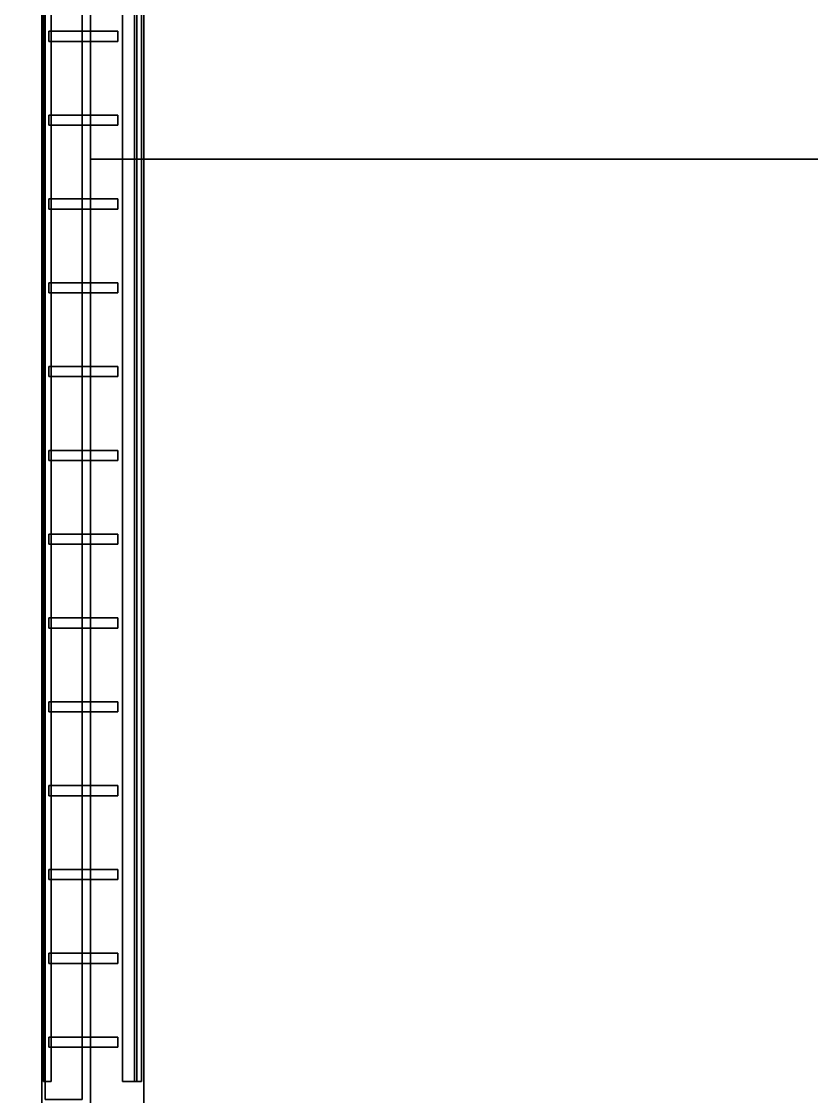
# Model space of a CAD drawing. Header units: metres. Extents: x -0.1 to 82.2, y -0.1 to 82.7.
# Drawn here: x 17.77 to 24.42, y 27.58 to 36.62 of the extents above; entities that cross this region are included whole.
import ezdxf

# ---------------------------------------------------------------- set-up
doc = ezdxf.new("R2010")
doc.units = ezdxf.units.M
for name, color, linetype in [('Floor_Plates', 7, 'CONTINUOUS'), ('Podium_Fins', 7, 'CONTINUOUS'), ('Podium_Glazing', 7, 'CONTINUOUS'), ('Podium_Terrace', 7, 'CONTINUOUS'), ('Podium_Walls', 7, 'CONTINUOUS'), ('Site_Plaza', 7, 'CONTINUOUS')]:
    doc.layers.add(name, color=color, linetype=linetype)

msp = doc.modelspace()

# ---------------------------------------------------------------- linework, layer by layer
at = {"layer": 'Floor_Plates'}
for points in [[(18.8, 26.8, 4.72), (18.8, 70.7, 4.72), (63.2, 70.7, 4.72), (63.2, 26.8, 4.72)], [(18.8, 26.8, 5), (63.2, 26.8, 5), (63.2, 70.7, 5), (18.8, 70.7, 5)], [(18.8, 26.8, 4.72), (18.8, 26.8, 5), (18.8, 70.7, 5), (18.8, 70.7, 4.72)], [(18.8, 26.8, 8.92), (18.8, 70.7, 8.92), (63.2, 70.7, 8.92), (63.2, 26.8, 8.92)], [(18.8, 26.8, 9.2), (63.2, 26.8, 9.2), (63.2, 70.7, 9.2), (18.8, 70.7, 9.2)], [(18.8, 26.8, 8.92), (18.8, 26.8, 9.2), (18.8, 70.7, 9.2), (18.8, 70.7, 8.92)], [(18.8, 26.8, 13.12), (18.8, 70.7, 13.12), (63.2, 70.7, 13.12), (63.2, 26.8, 13.12)], [(18.8, 26.8, 13.4), (63.2, 26.8, 13.4), (63.2, 70.7, 13.4), (18.8, 70.7, 13.4)], [(18.8, 26.8, 13.12), (18.8, 26.8, 13.4), (18.8, 70.7, 13.4), (18.8, 70.7, 13.12)]]:
    msp.add_3dface(points, dxfattribs=at)
at = {"layer": 'Podium_Fins'}
for points in [[(17.955, 69.8, 4.965), (17.955, 27.7, 4.965), (17.955, 27.7, 5.035), (17.955, 69.8, 5.035)], [(18.02, 69.8, 4.965), (18.02, 27.7, 4.965), (17.955, 27.7, 4.965), (17.955, 69.8, 4.965)], [(18.02, 69.8, 5.035), (17.955, 69.8, 5.035), (17.955, 27.7, 5.035), (18.02, 27.7, 5.035)], [(17.955, 69.8, 9.165), (17.955, 27.7, 9.165), (17.955, 27.7, 9.235), (17.955, 69.8, 9.235)], [(18.02, 69.8, 9.165), (18.02, 27.7, 9.165), (17.955, 27.7, 9.165), (17.955, 69.8, 9.165)], [(18.02, 69.8, 9.235), (17.955, 69.8, 9.235), (17.955, 27.7, 9.235), (18.02, 27.7, 9.235)], [(17.955, 69.8, 13.365), (17.955, 27.7, 13.365), (17.955, 27.7, 13.435), (17.955, 69.8, 13.435)], [(18.02, 69.8, 13.365), (18.02, 27.7, 13.365), (17.955, 27.7, 13.365), (17.955, 69.8, 13.365)], [(18.02, 69.8, 13.435), (17.955, 69.8, 13.435), (17.955, 27.7, 13.435), (18.02, 27.7, 13.435)], [(18.02, 69.8, 4.965), (18.02, 69.8, 5.035), (18.02, 27.7, 5.035), (18.02, 27.7, 4.965)], [(18.02, 69.8, 9.165), (18.02, 69.8, 9.235), (18.02, 27.7, 9.235), (18.02, 27.7, 9.165)], [(18.02, 69.8, 13.365), (18.02, 69.8, 13.435), (18.02, 27.7, 13.435), (18.02, 27.7, 13.365)], [(18, 36.535, 0.28), (18, 36.45, 0.28), (18, 36.45, 5.18), (18, 36.535, 5.18)], [(18.58, 36.535, 0.28), (18, 36.535, 0.28), (18, 36.535, 5.18), (18.58, 36.535, 5.18)], [(18.58, 36.535, 0.28), (18.58, 36.45, 0.28), (18, 36.45, 0.28), (18, 36.535, 0.28)], [(18.58, 36.535, 5.18), (18, 36.535, 5.18), (18, 36.45, 5.18), (18.58, 36.45, 5.18)], [(18, 36.535, 5.28), (18, 36.45, 5.28), (18, 36.45, 9.38), (18, 36.535, 9.38)], [(18.58, 36.535, 5.28), (18, 36.535, 5.28), (18, 36.535, 9.38), (18.58, 36.535, 9.38)], [(18.58, 36.535, 5.28), (18.58, 36.45, 5.28), (18, 36.45, 5.28), (18, 36.535, 5.28)], [(18.58, 36.535, 9.38), (18, 36.535, 9.38), (18, 36.45, 9.38), (18.58, 36.45, 9.38)], [(18, 36.535, 9.48), (18, 36.45, 9.48), (18, 36.45, 13.58), (18, 36.535, 13.58)], [(18.58, 36.535, 9.48), (18, 36.535, 9.48), (18, 36.535, 13.58), (18.58, 36.535, 13.58)], [(18.58, 36.535, 9.48), (18.58, 36.45, 9.48), (18, 36.45, 9.48), (18, 36.535, 9.48)], [(18.58, 36.535, 13.58), (18, 36.535, 13.58), (18, 36.45, 13.58), (18.58, 36.45, 13.58)], [(18, 36.535, 13.68), (18, 36.45, 13.68), (18, 36.45, 17.43), (18, 36.535, 17.43)], [(18.58, 36.535, 13.68), (18, 36.535, 13.68), (18, 36.535, 17.43), (18.58, 36.535, 17.43)], [(18.58, 36.535, 13.68), (18.58, 36.45, 13.68), (18, 36.45, 13.68), (18, 36.535, 13.68)], [(18.58, 36.535, 17.43), (18, 36.535, 17.43), (18, 36.45, 17.43), (18.58, 36.45, 17.43)], [(18.58, 36.535, 0.28), (18.58, 36.535, 5.18), (18.58, 36.45, 5.18), (18.58, 36.45, 0.28)], [(18.58, 36.535, 5.28), (18.58, 36.535, 9.38), (18.58, 36.45, 9.38), (18.58, 36.45, 5.28)], [(18.58, 36.535, 9.48), (18.58, 36.535, 13.58), (18.58, 36.45, 13.58), (18.58, 36.45, 9.48)], [(18.58, 36.535, 13.68), (18.58, 36.535, 17.43), (18.58, 36.45, 17.43), (18.58, 36.45, 13.68)], [(18.58, 36.45, 0.28), (18.58, 36.45, 5.18), (18, 36.45, 5.18), (18, 36.45, 0.28)], [(18.58, 36.45, 5.28), (18.58, 36.45, 9.38), (18, 36.45, 9.38), (18, 36.45, 5.28)], [(18.58, 36.45, 9.48), (18.58, 36.45, 13.58), (18, 36.45, 13.58), (18, 36.45, 9.48)], [(18.58, 36.45, 13.68), (18.58, 36.45, 17.43), (18, 36.45, 17.43), (18, 36.45, 13.68)], [(18, 35.83, 0.28), (18, 35.745, 0.28), (18, 35.745, 5.18), (18, 35.83, 5.18)], [(18.58, 35.83, 0.28), (18, 35.83, 0.28), (18, 35.83, 5.18), (18.58, 35.83, 5.18)], [(18.58, 35.83, 0.28), (18.58, 35.745, 0.28), (18, 35.745, 0.28), (18, 35.83, 0.28)], [(18.58, 35.83, 5.18), (18, 35.83, 5.18), (18, 35.745, 5.18), (18.58, 35.745, 5.18)], [(18, 35.83, 5.28), (18, 35.745, 5.28), (18, 35.745, 9.38), (18, 35.83, 9.38)], [(18.58, 35.83, 5.28), (18, 35.83, 5.28), (18, 35.83, 9.38), (18.58, 35.83, 9.38)], [(18.58, 35.83, 5.28), (18.58, 35.745, 5.28), (18, 35.745, 5.28), (18, 35.83, 5.28)], [(18.58, 35.83, 9.38), (18, 35.83, 9.38), (18, 35.745, 9.38), (18.58, 35.745, 9.38)], [(18, 35.83, 9.48), (18, 35.745, 9.48), (18, 35.745, 13.58), (18, 35.83, 13.58)], [(18.58, 35.83, 9.48), (18, 35.83, 9.48), (18, 35.83, 13.58), (18.58, 35.83, 13.58)], [(18.58, 35.83, 9.48), (18.58, 35.745, 9.48), (18, 35.745, 9.48), (18, 35.83, 9.48)], [(18.58, 35.83, 13.58), (18, 35.83, 13.58), (18, 35.745, 13.58), (18.58, 35.745, 13.58)], [(18, 35.83, 13.68), (18, 35.745, 13.68), (18, 35.745, 17.43), (18, 35.83, 17.43)], [(18.58, 35.83, 13.68), (18, 35.83, 13.68), (18, 35.83, 17.43), (18.58, 35.83, 17.43)], [(18.58, 35.83, 13.68), (18.58, 35.745, 13.68), (18, 35.745, 13.68), (18, 35.83, 13.68)], [(18.58, 35.83, 17.43), (18, 35.83, 17.43), (18, 35.745, 17.43), (18.58, 35.745, 17.43)], [(18.58, 35.83, 0.28), (18.58, 35.83, 5.18), (18.58, 35.745, 5.18), (18.58, 35.745, 0.28)], [(18.58, 35.83, 5.28), (18.58, 35.83, 9.38), (18.58, 35.745, 9.38), (18.58, 35.745, 5.28)], [(18.58, 35.83, 9.48), (18.58, 35.83, 13.58), (18.58, 35.745, 13.58), (18.58, 35.745, 9.48)], [(18.58, 35.83, 13.68), (18.58, 35.83, 17.43), (18.58, 35.745, 17.43), (18.58, 35.745, 13.68)], [(18.58, 35.745, 0.28), (18.58, 35.745, 5.18), (18, 35.745, 5.18), (18, 35.745, 0.28)], [(18.58, 35.745, 5.28), (18.58, 35.745, 9.38), (18, 35.745, 9.38), (18, 35.745, 5.28)], [(18.58, 35.745, 9.48), (18.58, 35.745, 13.58), (18, 35.745, 13.58), (18, 35.745, 9.48)], [(18.58, 35.745, 13.68), (18.58, 35.745, 17.43), (18, 35.745, 17.43), (18, 35.745, 13.68)], [(18, 35.125, 0.28), (18, 35.04, 0.28), (18, 35.04, 5.18), (18, 35.125, 5.18)], [(18.58, 35.125, 0.28), (18, 35.125, 0.28), (18, 35.125, 5.18), (18.58, 35.125, 5.18)], [(18.58, 35.125, 0.28), (18.58, 35.04, 0.28), (18, 35.04, 0.28), (18, 35.125, 0.28)], [(18.58, 35.125, 5.18), (18, 35.125, 5.18), (18, 35.04, 5.18), (18.58, 35.04, 5.18)], [(18, 35.125, 5.28), (18, 35.04, 5.28), (18, 35.04, 9.38), (18, 35.125, 9.38)], [(18.58, 35.125, 5.28), (18, 35.125, 5.28), (18, 35.125, 9.38), (18.58, 35.125, 9.38)], [(18.58, 35.125, 5.28), (18.58, 35.04, 5.28), (18, 35.04, 5.28), (18, 35.125, 5.28)], [(18.58, 35.125, 9.38), (18, 35.125, 9.38), (18, 35.04, 9.38), (18.58, 35.04, 9.38)], [(18, 35.125, 9.48), (18, 35.04, 9.48), (18, 35.04, 13.58), (18, 35.125, 13.58)], [(18.58, 35.125, 9.48), (18, 35.125, 9.48), (18, 35.125, 13.58), (18.58, 35.125, 13.58)], [(18.58, 35.125, 9.48), (18.58, 35.04, 9.48), (18, 35.04, 9.48), (18, 35.125, 9.48)], [(18.58, 35.125, 13.58), (18, 35.125, 13.58), (18, 35.04, 13.58), (18.58, 35.04, 13.58)], [(18, 35.125, 13.68), (18, 35.04, 13.68), (18, 35.04, 17.43), (18, 35.125, 17.43)], [(18.58, 35.125, 13.68), (18, 35.125, 13.68), (18, 35.125, 17.43), (18.58, 35.125, 17.43)], [(18.58, 35.125, 13.68), (18.58, 35.04, 13.68), (18, 35.04, 13.68), (18, 35.125, 13.68)], [(18.58, 35.125, 17.43), (18, 35.125, 17.43), (18, 35.04, 17.43), (18.58, 35.04, 17.43)], [(18.58, 35.125, 0.28), (18.58, 35.125, 5.18), (18.58, 35.04, 5.18), (18.58, 35.04, 0.28)], [(18.58, 35.125, 5.28), (18.58, 35.125, 9.38), (18.58, 35.04, 9.38), (18.58, 35.04, 5.28)], [(18.58, 35.125, 9.48), (18.58, 35.125, 13.58), (18.58, 35.04, 13.58), (18.58, 35.04, 9.48)], [(18.58, 35.125, 13.68), (18.58, 35.125, 17.43), (18.58, 35.04, 17.43), (18.58, 35.04, 13.68)], [(18.58, 35.04, 0.28), (18.58, 35.04, 5.18), (18, 35.04, 5.18), (18, 35.04, 0.28)], [(18.58, 35.04, 5.28), (18.58, 35.04, 9.38), (18, 35.04, 9.38), (18, 35.04, 5.28)], [(18.58, 35.04, 9.48), (18.58, 35.04, 13.58), (18, 35.04, 13.58), (18, 35.04, 9.48)], [(18.58, 35.04, 13.68), (18.58, 35.04, 17.43), (18, 35.04, 17.43), (18, 35.04, 13.68)], [(18, 34.42, 0.28), (18, 34.335, 0.28), (18, 34.335, 5.18), (18, 34.42, 5.18)], [(18.58, 34.42, 0.28), (18, 34.42, 0.28), (18, 34.42, 5.18), (18.58, 34.42, 5.18)], [(18.58, 34.42, 0.28), (18.58, 34.335, 0.28), (18, 34.335, 0.28), (18, 34.42, 0.28)], [(18.58, 34.42, 5.18), (18, 34.42, 5.18), (18, 34.335, 5.18), (18.58, 34.335, 5.18)], [(18, 34.42, 5.28), (18, 34.335, 5.28), (18, 34.335, 9.38), (18, 34.42, 9.38)], [(18.58, 34.42, 5.28), (18, 34.42, 5.28), (18, 34.42, 9.38), (18.58, 34.42, 9.38)], [(18.58, 34.42, 5.28), (18.58, 34.335, 5.28), (18, 34.335, 5.28), (18, 34.42, 5.28)], [(18.58, 34.42, 9.38), (18, 34.42, 9.38), (18, 34.335, 9.38), (18.58, 34.335, 9.38)], [(18, 34.42, 9.48), (18, 34.335, 9.48), (18, 34.335, 13.58), (18, 34.42, 13.58)], [(18.58, 34.42, 9.48), (18, 34.42, 9.48), (18, 34.42, 13.58), (18.58, 34.42, 13.58)], [(18.58, 34.42, 9.48), (18.58, 34.335, 9.48), (18, 34.335, 9.48), (18, 34.42, 9.48)], [(18.58, 34.42, 13.58), (18, 34.42, 13.58), (18, 34.335, 13.58), (18.58, 34.335, 13.58)], [(18, 34.42, 13.68), (18, 34.335, 13.68), (18, 34.335, 17.43), (18, 34.42, 17.43)], [(18.58, 34.42, 13.68), (18, 34.42, 13.68), (18, 34.42, 17.43), (18.58, 34.42, 17.43)], [(18.58, 34.42, 13.68), (18.58, 34.335, 13.68), (18, 34.335, 13.68), (18, 34.42, 13.68)], [(18.58, 34.42, 17.43), (18, 34.42, 17.43), (18, 34.335, 17.43), (18.58, 34.335, 17.43)], [(18.58, 34.42, 0.28), (18.58, 34.42, 5.18), (18.58, 34.335, 5.18), (18.58, 34.335, 0.28)], [(18.58, 34.42, 5.28), (18.58, 34.42, 9.38), (18.58, 34.335, 9.38), (18.58, 34.335, 5.28)], [(18.58, 34.42, 9.48), (18.58, 34.42, 13.58), (18.58, 34.335, 13.58), (18.58, 34.335, 9.48)], [(18.58, 34.42, 13.68), (18.58, 34.42, 17.43), (18.58, 34.335, 17.43), (18.58, 34.335, 13.68)], [(18.58, 34.335, 0.28), (18.58, 34.335, 5.18), (18, 34.335, 5.18), (18, 34.335, 0.28)], [(18.58, 34.335, 5.28), (18.58, 34.335, 9.38), (18, 34.335, 9.38), (18, 34.335, 5.28)], [(18.58, 34.335, 9.48), (18.58, 34.335, 13.58), (18, 34.335, 13.58), (18, 34.335, 9.48)], [(18.58, 34.335, 13.68), (18.58, 34.335, 17.43), (18, 34.335, 17.43), (18, 34.335, 13.68)], [(18, 33.715, 0.28), (18, 33.63, 0.28), (18, 33.63, 5.18), (18, 33.715, 5.18)], [(18.58, 33.715, 0.28), (18, 33.715, 0.28), (18, 33.715, 5.18), (18.58, 33.715, 5.18)], [(18.58, 33.715, 0.28), (18.58, 33.63, 0.28), (18, 33.63, 0.28), (18, 33.715, 0.28)], [(18.58, 33.715, 5.18), (18, 33.715, 5.18), (18, 33.63, 5.18), (18.58, 33.63, 5.18)], [(18, 33.715, 5.28), (18, 33.63, 5.28), (18, 33.63, 9.38), (18, 33.715, 9.38)], [(18.58, 33.715, 5.28), (18, 33.715, 5.28), (18, 33.715, 9.38), (18.58, 33.715, 9.38)], [(18.58, 33.715, 5.28), (18.58, 33.63, 5.28), (18, 33.63, 5.28), (18, 33.715, 5.28)], [(18.58, 33.715, 9.38), (18, 33.715, 9.38), (18, 33.63, 9.38), (18.58, 33.63, 9.38)], [(18, 33.715, 9.48), (18, 33.63, 9.48), (18, 33.63, 13.58), (18, 33.715, 13.58)], [(18.58, 33.715, 9.48), (18, 33.715, 9.48), (18, 33.715, 13.58), (18.58, 33.715, 13.58)], [(18.58, 33.715, 9.48), (18.58, 33.63, 9.48), (18, 33.63, 9.48), (18, 33.715, 9.48)], [(18.58, 33.715, 13.58), (18, 33.715, 13.58), (18, 33.63, 13.58), (18.58, 33.63, 13.58)], [(18, 33.715, 13.68), (18, 33.63, 13.68), (18, 33.63, 17.43), (18, 33.715, 17.43)], [(18.58, 33.715, 13.68), (18, 33.715, 13.68), (18, 33.715, 17.43), (18.58, 33.715, 17.43)], [(18.58, 33.715, 13.68), (18.58, 33.63, 13.68), (18, 33.63, 13.68), (18, 33.715, 13.68)], [(18.58, 33.715, 17.43), (18, 33.715, 17.43), (18, 33.63, 17.43), (18.58, 33.63, 17.43)], [(18.58, 33.715, 0.28), (18.58, 33.715, 5.18), (18.58, 33.63, 5.18), (18.58, 33.63, 0.28)], [(18.58, 33.715, 5.28), (18.58, 33.715, 9.38), (18.58, 33.63, 9.38), (18.58, 33.63, 5.28)], [(18.58, 33.715, 9.48), (18.58, 33.715, 13.58), (18.58, 33.63, 13.58), (18.58, 33.63, 9.48)], [(18.58, 33.715, 13.68), (18.58, 33.715, 17.43), (18.58, 33.63, 17.43), (18.58, 33.63, 13.68)], [(18.58, 33.63, 0.28), (18.58, 33.63, 5.18), (18, 33.63, 5.18), (18, 33.63, 0.28)], [(18.58, 33.63, 5.28), (18.58, 33.63, 9.38), (18, 33.63, 9.38), (18, 33.63, 5.28)], [(18.58, 33.63, 9.48), (18.58, 33.63, 13.58), (18, 33.63, 13.58), (18, 33.63, 9.48)], [(18.58, 33.63, 13.68), (18.58, 33.63, 17.43), (18, 33.63, 17.43), (18, 33.63, 13.68)], [(18, 33.01, 0.28), (18, 32.925, 0.28), (18, 32.925, 5.18), (18, 33.01, 5.18)], [(18.58, 33.01, 0.28), (18, 33.01, 0.28), (18, 33.01, 5.18), (18.58, 33.01, 5.18)], [(18.58, 33.01, 0.28), (18.58, 32.925, 0.28), (18, 32.925, 0.28), (18, 33.01, 0.28)], [(18.58, 33.01, 5.18), (18, 33.01, 5.18), (18, 32.925, 5.18), (18.58, 32.925, 5.18)], [(18, 33.01, 5.28), (18, 32.925, 5.28), (18, 32.925, 9.38), (18, 33.01, 9.38)], [(18.58, 33.01, 5.28), (18, 33.01, 5.28), (18, 33.01, 9.38), (18.58, 33.01, 9.38)], [(18.58, 33.01, 5.28), (18.58, 32.925, 5.28), (18, 32.925, 5.28), (18, 33.01, 5.28)], [(18.58, 33.01, 9.38), (18, 33.01, 9.38), (18, 32.925, 9.38), (18.58, 32.925, 9.38)], [(18, 33.01, 9.48), (18, 32.925, 9.48), (18, 32.925, 13.58), (18, 33.01, 13.58)], [(18.58, 33.01, 9.48), (18, 33.01, 9.48), (18, 33.01, 13.58), (18.58, 33.01, 13.58)], [(18.58, 33.01, 9.48), (18.58, 32.925, 9.48), (18, 32.925, 9.48), (18, 33.01, 9.48)], [(18.58, 33.01, 13.58), (18, 33.01, 13.58), (18, 32.925, 13.58), (18.58, 32.925, 13.58)], [(18, 33.01, 13.68), (18, 32.925, 13.68), (18, 32.925, 17.43), (18, 33.01, 17.43)], [(18.58, 33.01, 13.68), (18, 33.01, 13.68), (18, 33.01, 17.43), (18.58, 33.01, 17.43)], [(18.58, 33.01, 13.68), (18.58, 32.925, 13.68), (18, 32.925, 13.68), (18, 33.01, 13.68)], [(18.58, 33.01, 17.43), (18, 33.01, 17.43), (18, 32.925, 17.43), (18.58, 32.925, 17.43)], [(18.58, 33.01, 0.28), (18.58, 33.01, 5.18), (18.58, 32.925, 5.18), (18.58, 32.925, 0.28)], [(18.58, 33.01, 5.28), (18.58, 33.01, 9.38), (18.58, 32.925, 9.38), (18.58, 32.925, 5.28)], [(18.58, 33.01, 9.48), (18.58, 33.01, 13.58), (18.58, 32.925, 13.58), (18.58, 32.925, 9.48)], [(18.58, 33.01, 13.68), (18.58, 33.01, 17.43), (18.58, 32.925, 17.43), (18.58, 32.925, 13.68)], [(18.58, 32.925, 0.28), (18.58, 32.925, 5.18), (18, 32.925, 5.18), (18, 32.925, 0.28)], [(18.58, 32.925, 5.28), (18.58, 32.925, 9.38), (18, 32.925, 9.38), (18, 32.925, 5.28)], [(18.58, 32.925, 9.48), (18.58, 32.925, 13.58), (18, 32.925, 13.58), (18, 32.925, 9.48)], [(18.58, 32.925, 13.68), (18.58, 32.925, 17.43), (18, 32.925, 17.43), (18, 32.925, 13.68)], [(18, 32.305, 0.28), (18, 32.22, 0.28), (18, 32.22, 5.18), (18, 32.305, 5.18)], [(18.58, 32.305, 0.28), (18, 32.305, 0.28), (18, 32.305, 5.18), (18.58, 32.305, 5.18)], [(18.58, 32.305, 0.28), (18.58, 32.22, 0.28), (18, 32.22, 0.28), (18, 32.305, 0.28)], [(18.58, 32.305, 5.18), (18, 32.305, 5.18), (18, 32.22, 5.18), (18.58, 32.22, 5.18)], [(18, 32.305, 5.28), (18, 32.22, 5.28), (18, 32.22, 9.38), (18, 32.305, 9.38)], [(18.58, 32.305, 5.28), (18, 32.305, 5.28), (18, 32.305, 9.38), (18.58, 32.305, 9.38)], [(18.58, 32.305, 5.28), (18.58, 32.22, 5.28), (18, 32.22, 5.28), (18, 32.305, 5.28)], [(18.58, 32.305, 9.38), (18, 32.305, 9.38), (18, 32.22, 9.38), (18.58, 32.22, 9.38)], [(18, 32.305, 9.48), (18, 32.22, 9.48), (18, 32.22, 13.58), (18, 32.305, 13.58)], [(18.58, 32.305, 9.48), (18, 32.305, 9.48), (18, 32.305, 13.58), (18.58, 32.305, 13.58)], [(18.58, 32.305, 9.48), (18.58, 32.22, 9.48), (18, 32.22, 9.48), (18, 32.305, 9.48)], [(18.58, 32.305, 13.58), (18, 32.305, 13.58), (18, 32.22, 13.58), (18.58, 32.22, 13.58)], [(18, 32.305, 13.68), (18, 32.22, 13.68), (18, 32.22, 17.43), (18, 32.305, 17.43)], [(18.58, 32.305, 13.68), (18, 32.305, 13.68), (18, 32.305, 17.43), (18.58, 32.305, 17.43)], [(18.58, 32.305, 13.68), (18.58, 32.22, 13.68), (18, 32.22, 13.68), (18, 32.305, 13.68)], [(18.58, 32.305, 17.43), (18, 32.305, 17.43), (18, 32.22, 17.43), (18.58, 32.22, 17.43)], [(18.58, 32.305, 0.28), (18.58, 32.305, 5.18), (18.58, 32.22, 5.18), (18.58, 32.22, 0.28)], [(18.58, 32.305, 5.28), (18.58, 32.305, 9.38), (18.58, 32.22, 9.38), (18.58, 32.22, 5.28)], [(18.58, 32.305, 9.48), (18.58, 32.305, 13.58), (18.58, 32.22, 13.58), (18.58, 32.22, 9.48)], [(18.58, 32.305, 13.68), (18.58, 32.305, 17.43), (18.58, 32.22, 17.43), (18.58, 32.22, 13.68)], [(18.58, 32.22, 0.28), (18.58, 32.22, 5.18), (18, 32.22, 5.18), (18, 32.22, 0.28)], [(18.58, 32.22, 5.28), (18.58, 32.22, 9.38), (18, 32.22, 9.38), (18, 32.22, 5.28)], [(18.58, 32.22, 9.48), (18.58, 32.22, 13.58), (18, 32.22, 13.58), (18, 32.22, 9.48)], [(18.58, 32.22, 13.68), (18.58, 32.22, 17.43), (18, 32.22, 17.43), (18, 32.22, 13.68)], [(18, 31.6, 0.28), (18, 31.515, 0.28), (18, 31.515, 5.18), (18, 31.6, 5.18)], [(18.58, 31.6, 0.28), (18, 31.6, 0.28), (18, 31.6, 5.18), (18.58, 31.6, 5.18)], [(18.58, 31.6, 0.28), (18.58, 31.515, 0.28), (18, 31.515, 0.28), (18, 31.6, 0.28)], [(18.58, 31.6, 5.18), (18, 31.6, 5.18), (18, 31.515, 5.18), (18.58, 31.515, 5.18)], [(18, 31.6, 5.28), (18, 31.515, 5.28), (18, 31.515, 9.38), (18, 31.6, 9.38)], [(18.58, 31.6, 5.28), (18, 31.6, 5.28), (18, 31.6, 9.38), (18.58, 31.6, 9.38)], [(18.58, 31.6, 5.28), (18.58, 31.515, 5.28), (18, 31.515, 5.28), (18, 31.6, 5.28)], [(18.58, 31.6, 9.38), (18, 31.6, 9.38), (18, 31.515, 9.38), (18.58, 31.515, 9.38)], [(18, 31.6, 9.48), (18, 31.515, 9.48), (18, 31.515, 13.58), (18, 31.6, 13.58)], [(18.58, 31.6, 9.48), (18, 31.6, 9.48), (18, 31.6, 13.58), (18.58, 31.6, 13.58)], [(18.58, 31.6, 9.48), (18.58, 31.515, 9.48), (18, 31.515, 9.48), (18, 31.6, 9.48)], [(18.58, 31.6, 13.58), (18, 31.6, 13.58), (18, 31.515, 13.58), (18.58, 31.515, 13.58)], [(18, 31.6, 13.68), (18, 31.515, 13.68), (18, 31.515, 17.43), (18, 31.6, 17.43)], [(18.58, 31.6, 13.68), (18, 31.6, 13.68), (18, 31.6, 17.43), (18.58, 31.6, 17.43)], [(18.58, 31.6, 13.68), (18.58, 31.515, 13.68), (18, 31.515, 13.68), (18, 31.6, 13.68)], [(18.58, 31.6, 17.43), (18, 31.6, 17.43), (18, 31.515, 17.43), (18.58, 31.515, 17.43)], [(18.58, 31.6, 0.28), (18.58, 31.6, 5.18), (18.58, 31.515, 5.18), (18.58, 31.515, 0.28)], [(18.58, 31.6, 5.28), (18.58, 31.6, 9.38), (18.58, 31.515, 9.38), (18.58, 31.515, 5.28)], [(18.58, 31.6, 9.48), (18.58, 31.6, 13.58), (18.58, 31.515, 13.58), (18.58, 31.515, 9.48)], [(18.58, 31.6, 13.68), (18.58, 31.6, 17.43), (18.58, 31.515, 17.43), (18.58, 31.515, 13.68)], [(18.58, 31.515, 0.28), (18.58, 31.515, 5.18), (18, 31.515, 5.18), (18, 31.515, 0.28)], [(18.58, 31.515, 5.28), (18.58, 31.515, 9.38), (18, 31.515, 9.38), (18, 31.515, 5.28)], [(18.58, 31.515, 9.48), (18.58, 31.515, 13.58), (18, 31.515, 13.58), (18, 31.515, 9.48)], [(18.58, 31.515, 13.68), (18.58, 31.515, 17.43), (18, 31.515, 17.43), (18, 31.515, 13.68)], [(18, 30.895, 0.28), (18, 30.81, 0.28), (18, 30.81, 5.18), (18, 30.895, 5.18)], [(18.58, 30.895, 0.28), (18, 30.895, 0.28), (18, 30.895, 5.18), (18.58, 30.895, 5.18)], [(18.58, 30.895, 0.28), (18.58, 30.81, 0.28), (18, 30.81, 0.28), (18, 30.895, 0.28)], [(18.58, 30.895, 5.18), (18, 30.895, 5.18), (18, 30.81, 5.18), (18.58, 30.81, 5.18)], [(18, 30.895, 5.28), (18, 30.81, 5.28), (18, 30.81, 9.38), (18, 30.895, 9.38)], [(18.58, 30.895, 5.28), (18, 30.895, 5.28), (18, 30.895, 9.38), (18.58, 30.895, 9.38)], [(18.58, 30.895, 5.28), (18.58, 30.81, 5.28), (18, 30.81, 5.28), (18, 30.895, 5.28)], [(18.58, 30.895, 9.38), (18, 30.895, 9.38), (18, 30.81, 9.38), (18.58, 30.81, 9.38)], [(18, 30.895, 9.48), (18, 30.81, 9.48), (18, 30.81, 13.58), (18, 30.895, 13.58)], [(18.58, 30.895, 9.48), (18, 30.895, 9.48), (18, 30.895, 13.58), (18.58, 30.895, 13.58)], [(18.58, 30.895, 9.48), (18.58, 30.81, 9.48), (18, 30.81, 9.48), (18, 30.895, 9.48)], [(18.58, 30.895, 13.58), (18, 30.895, 13.58), (18, 30.81, 13.58), (18.58, 30.81, 13.58)], [(18, 30.895, 13.68), (18, 30.81, 13.68), (18, 30.81, 17.43), (18, 30.895, 17.43)], [(18.58, 30.895, 13.68), (18, 30.895, 13.68), (18, 30.895, 17.43), (18.58, 30.895, 17.43)], [(18.58, 30.895, 13.68), (18.58, 30.81, 13.68), (18, 30.81, 13.68), (18, 30.895, 13.68)], [(18.58, 30.895, 17.43), (18, 30.895, 17.43), (18, 30.81, 17.43), (18.58, 30.81, 17.43)], [(18.58, 30.895, 0.28), (18.58, 30.895, 5.18), (18.58, 30.81, 5.18), (18.58, 30.81, 0.28)], [(18.58, 30.895, 5.28), (18.58, 30.895, 9.38), (18.58, 30.81, 9.38), (18.58, 30.81, 5.28)], [(18.58, 30.895, 9.48), (18.58, 30.895, 13.58), (18.58, 30.81, 13.58), (18.58, 30.81, 9.48)], [(18.58, 30.895, 13.68), (18.58, 30.895, 17.43), (18.58, 30.81, 17.43), (18.58, 30.81, 13.68)], [(18.58, 30.81, 0.28), (18.58, 30.81, 5.18), (18, 30.81, 5.18), (18, 30.81, 0.28)], [(18.58, 30.81, 5.28), (18.58, 30.81, 9.38), (18, 30.81, 9.38), (18, 30.81, 5.28)], [(18.58, 30.81, 9.48), (18.58, 30.81, 13.58), (18, 30.81, 13.58), (18, 30.81, 9.48)], [(18.58, 30.81, 13.68), (18.58, 30.81, 17.43), (18, 30.81, 17.43), (18, 30.81, 13.68)], [(18, 30.19, 0.28), (18, 30.105, 0.28), (18, 30.105, 5.18), (18, 30.19, 5.18)], [(18.58, 30.19, 0.28), (18, 30.19, 0.28), (18, 30.19, 5.18), (18.58, 30.19, 5.18)], [(18.58, 30.19, 0.28), (18.58, 30.105, 0.28), (18, 30.105, 0.28), (18, 30.19, 0.28)], [(18.58, 30.19, 5.18), (18, 30.19, 5.18), (18, 30.105, 5.18), (18.58, 30.105, 5.18)], [(18, 30.19, 5.28), (18, 30.105, 5.28), (18, 30.105, 9.38), (18, 30.19, 9.38)], [(18.58, 30.19, 5.28), (18, 30.19, 5.28), (18, 30.19, 9.38), (18.58, 30.19, 9.38)], [(18.58, 30.19, 5.28), (18.58, 30.105, 5.28), (18, 30.105, 5.28), (18, 30.19, 5.28)], [(18.58, 30.19, 9.38), (18, 30.19, 9.38), (18, 30.105, 9.38), (18.58, 30.105, 9.38)], [(18, 30.19, 9.48), (18, 30.105, 9.48), (18, 30.105, 13.58), (18, 30.19, 13.58)], [(18.58, 30.19, 9.48), (18, 30.19, 9.48), (18, 30.19, 13.58), (18.58, 30.19, 13.58)], [(18.58, 30.19, 9.48), (18.58, 30.105, 9.48), (18, 30.105, 9.48), (18, 30.19, 9.48)], [(18.58, 30.19, 13.58), (18, 30.19, 13.58), (18, 30.105, 13.58), (18.58, 30.105, 13.58)], [(18, 30.19, 13.68), (18, 30.105, 13.68), (18, 30.105, 17.43), (18, 30.19, 17.43)], [(18.58, 30.19, 13.68), (18, 30.19, 13.68), (18, 30.19, 17.43), (18.58, 30.19, 17.43)], [(18.58, 30.19, 13.68), (18.58, 30.105, 13.68), (18, 30.105, 13.68), (18, 30.19, 13.68)], [(18.58, 30.19, 17.43), (18, 30.19, 17.43), (18, 30.105, 17.43), (18.58, 30.105, 17.43)], [(18.58, 30.19, 0.28), (18.58, 30.19, 5.18), (18.58, 30.105, 5.18), (18.58, 30.105, 0.28)], [(18.58, 30.19, 5.28), (18.58, 30.19, 9.38), (18.58, 30.105, 9.38), (18.58, 30.105, 5.28)], [(18.58, 30.19, 9.48), (18.58, 30.19, 13.58), (18.58, 30.105, 13.58), (18.58, 30.105, 9.48)], [(18.58, 30.19, 13.68), (18.58, 30.19, 17.43), (18.58, 30.105, 17.43), (18.58, 30.105, 13.68)], [(18.58, 30.105, 0.28), (18.58, 30.105, 5.18), (18, 30.105, 5.18), (18, 30.105, 0.28)], [(18.58, 30.105, 5.28), (18.58, 30.105, 9.38), (18, 30.105, 9.38), (18, 30.105, 5.28)], [(18.58, 30.105, 9.48), (18.58, 30.105, 13.58), (18, 30.105, 13.58), (18, 30.105, 9.48)], [(18.58, 30.105, 13.68), (18.58, 30.105, 17.43), (18, 30.105, 17.43), (18, 30.105, 13.68)], [(18, 29.485, 0.28), (18, 29.4, 0.28), (18, 29.4, 5.18), (18, 29.485, 5.18)], [(18.58, 29.485, 0.28), (18, 29.485, 0.28), (18, 29.485, 5.18), (18.58, 29.485, 5.18)], [(18.58, 29.485, 0.28), (18.58, 29.4, 0.28), (18, 29.4, 0.28), (18, 29.485, 0.28)], [(18.58, 29.485, 5.18), (18, 29.485, 5.18), (18, 29.4, 5.18), (18.58, 29.4, 5.18)], [(18, 29.485, 5.28), (18, 29.4, 5.28), (18, 29.4, 9.38), (18, 29.485, 9.38)], [(18.58, 29.485, 5.28), (18, 29.485, 5.28), (18, 29.485, 9.38), (18.58, 29.485, 9.38)], [(18.58, 29.485, 5.28), (18.58, 29.4, 5.28), (18, 29.4, 5.28), (18, 29.485, 5.28)], [(18.58, 29.485, 9.38), (18, 29.485, 9.38), (18, 29.4, 9.38), (18.58, 29.4, 9.38)], [(18, 29.485, 9.48), (18, 29.4, 9.48), (18, 29.4, 13.58), (18, 29.485, 13.58)], [(18.58, 29.485, 9.48), (18, 29.485, 9.48), (18, 29.485, 13.58), (18.58, 29.485, 13.58)], [(18.58, 29.485, 9.48), (18.58, 29.4, 9.48), (18, 29.4, 9.48), (18, 29.485, 9.48)], [(18.58, 29.485, 13.58), (18, 29.485, 13.58), (18, 29.4, 13.58), (18.58, 29.4, 13.58)], [(18, 29.485, 13.68), (18, 29.4, 13.68), (18, 29.4, 17.43), (18, 29.485, 17.43)], [(18.58, 29.485, 13.68), (18, 29.485, 13.68), (18, 29.485, 17.43), (18.58, 29.485, 17.43)], [(18.58, 29.485, 13.68), (18.58, 29.4, 13.68), (18, 29.4, 13.68), (18, 29.485, 13.68)], [(18.58, 29.485, 17.43), (18, 29.485, 17.43), (18, 29.4, 17.43), (18.58, 29.4, 17.43)], [(18.58, 29.485, 0.28), (18.58, 29.485, 5.18), (18.58, 29.4, 5.18), (18.58, 29.4, 0.28)], [(18.58, 29.485, 5.28), (18.58, 29.485, 9.38), (18.58, 29.4, 9.38), (18.58, 29.4, 5.28)], [(18.58, 29.485, 9.48), (18.58, 29.485, 13.58), (18.58, 29.4, 13.58), (18.58, 29.4, 9.48)], [(18.58, 29.485, 13.68), (18.58, 29.485, 17.43), (18.58, 29.4, 17.43), (18.58, 29.4, 13.68)], [(18.58, 29.4, 0.28), (18.58, 29.4, 5.18), (18, 29.4, 5.18), (18, 29.4, 0.28)], [(18.58, 29.4, 5.28), (18.58, 29.4, 9.38), (18, 29.4, 9.38), (18, 29.4, 5.28)], [(18.58, 29.4, 9.48), (18.58, 29.4, 13.58), (18, 29.4, 13.58), (18, 29.4, 9.48)], [(18.58, 29.4, 13.68), (18.58, 29.4, 17.43), (18, 29.4, 17.43), (18, 29.4, 13.68)], [(18, 28.78, 0.28), (18, 28.695, 0.28), (18, 28.695, 5.18), (18, 28.78, 5.18)], [(18.58, 28.78, 0.28), (18, 28.78, 0.28), (18, 28.78, 5.18), (18.58, 28.78, 5.18)], [(18.58, 28.78, 0.28), (18.58, 28.695, 0.28), (18, 28.695, 0.28), (18, 28.78, 0.28)], [(18.58, 28.78, 5.18), (18, 28.78, 5.18), (18, 28.695, 5.18), (18.58, 28.695, 5.18)], [(18, 28.78, 5.28), (18, 28.695, 5.28), (18, 28.695, 9.38), (18, 28.78, 9.38)], [(18.58, 28.78, 5.28), (18, 28.78, 5.28), (18, 28.78, 9.38), (18.58, 28.78, 9.38)], [(18.58, 28.78, 5.28), (18.58, 28.695, 5.28), (18, 28.695, 5.28), (18, 28.78, 5.28)], [(18.58, 28.78, 9.38), (18, 28.78, 9.38), (18, 28.695, 9.38), (18.58, 28.695, 9.38)], [(18, 28.78, 9.48), (18, 28.695, 9.48), (18, 28.695, 13.58), (18, 28.78, 13.58)], [(18.58, 28.78, 9.48), (18, 28.78, 9.48), (18, 28.78, 13.58), (18.58, 28.78, 13.58)], [(18.58, 28.78, 9.48), (18.58, 28.695, 9.48), (18, 28.695, 9.48), (18, 28.78, 9.48)], [(18.58, 28.78, 13.58), (18, 28.78, 13.58), (18, 28.695, 13.58), (18.58, 28.695, 13.58)], [(18, 28.78, 13.68), (18, 28.695, 13.68), (18, 28.695, 17.43), (18, 28.78, 17.43)], [(18.58, 28.78, 13.68), (18, 28.78, 13.68), (18, 28.78, 17.43), (18.58, 28.78, 17.43)], [(18.58, 28.78, 13.68), (18.58, 28.695, 13.68), (18, 28.695, 13.68), (18, 28.78, 13.68)], [(18.58, 28.78, 17.43), (18, 28.78, 17.43), (18, 28.695, 17.43), (18.58, 28.695, 17.43)], [(18.58, 28.78, 0.28), (18.58, 28.78, 5.18), (18.58, 28.695, 5.18), (18.58, 28.695, 0.28)], [(18.58, 28.78, 5.28), (18.58, 28.78, 9.38), (18.58, 28.695, 9.38), (18.58, 28.695, 5.28)], [(18.58, 28.78, 9.48), (18.58, 28.78, 13.58), (18.58, 28.695, 13.58), (18.58, 28.695, 9.48)], [(18.58, 28.78, 13.68), (18.58, 28.78, 17.43), (18.58, 28.695, 17.43), (18.58, 28.695, 13.68)], [(18.58, 28.695, 0.28), (18.58, 28.695, 5.18), (18, 28.695, 5.18), (18, 28.695, 0.28)], [(18.58, 28.695, 5.28), (18.58, 28.695, 9.38), (18, 28.695, 9.38), (18, 28.695, 5.28)], [(18.58, 28.695, 9.48), (18.58, 28.695, 13.58), (18, 28.695, 13.58), (18, 28.695, 9.48)], [(18.58, 28.695, 13.68), (18.58, 28.695, 17.43), (18, 28.695, 17.43), (18, 28.695, 13.68)], [(18, 28.075, 0.28), (18, 27.99, 0.28), (18, 27.99, 5.18), (18, 28.075, 5.18)], [(18.58, 28.075, 0.28), (18, 28.075, 0.28), (18, 28.075, 5.18), (18.58, 28.075, 5.18)], [(18.58, 28.075, 0.28), (18.58, 27.99, 0.28), (18, 27.99, 0.28), (18, 28.075, 0.28)], [(18.58, 28.075, 5.18), (18, 28.075, 5.18), (18, 27.99, 5.18), (18.58, 27.99, 5.18)], [(18, 28.075, 5.28), (18, 27.99, 5.28), (18, 27.99, 9.38), (18, 28.075, 9.38)], [(18.58, 28.075, 5.28), (18, 28.075, 5.28), (18, 28.075, 9.38), (18.58, 28.075, 9.38)], [(18.58, 28.075, 5.28), (18.58, 27.99, 5.28), (18, 27.99, 5.28), (18, 28.075, 5.28)], [(18.58, 28.075, 9.38), (18, 28.075, 9.38), (18, 27.99, 9.38), (18.58, 27.99, 9.38)], [(18, 28.075, 9.48), (18, 27.99, 9.48), (18, 27.99, 13.58), (18, 28.075, 13.58)], [(18.58, 28.075, 9.48), (18, 28.075, 9.48), (18, 28.075, 13.58), (18.58, 28.075, 13.58)], [(18.58, 28.075, 9.48), (18.58, 27.99, 9.48), (18, 27.99, 9.48), (18, 28.075, 9.48)], [(18.58, 28.075, 13.58), (18, 28.075, 13.58), (18, 27.99, 13.58), (18.58, 27.99, 13.58)], [(18, 28.075, 13.68), (18, 27.99, 13.68), (18, 27.99, 17.43), (18, 28.075, 17.43)], [(18.58, 28.075, 13.68), (18, 28.075, 13.68), (18, 28.075, 17.43), (18.58, 28.075, 17.43)], [(18.58, 28.075, 13.68), (18.58, 27.99, 13.68), (18, 27.99, 13.68), (18, 28.075, 13.68)], [(18.58, 28.075, 17.43), (18, 28.075, 17.43), (18, 27.99, 17.43), (18.58, 27.99, 17.43)], [(18.58, 28.075, 0.28), (18.58, 28.075, 5.18), (18.58, 27.99, 5.18), (18.58, 27.99, 0.28)], [(18.58, 28.075, 5.28), (18.58, 28.075, 9.38), (18.58, 27.99, 9.38), (18.58, 27.99, 5.28)], [(18.58, 28.075, 9.48), (18.58, 28.075, 13.58), (18.58, 27.99, 13.58), (18.58, 27.99, 9.48)], [(18.58, 28.075, 13.68), (18.58, 28.075, 17.43), (18.58, 27.99, 17.43), (18.58, 27.99, 13.68)], [(18.58, 27.99, 0.28), (18.58, 27.99, 5.18), (18, 27.99, 5.18), (18, 27.99, 0.28)], [(18.58, 27.99, 5.28), (18.58, 27.99, 9.38), (18, 27.99, 9.38), (18, 27.99, 5.28)], [(18.58, 27.99, 9.48), (18.58, 27.99, 13.58), (18, 27.99, 13.58), (18, 27.99, 9.48)], [(18.58, 27.99, 13.68), (18.58, 27.99, 17.43), (18, 27.99, 17.43), (18, 27.99, 13.68)], [(18.02, 27.7, 4.965), (18.02, 27.7, 5.035), (17.955, 27.7, 5.035), (17.955, 27.7, 4.965)], [(18.02, 27.7, 9.165), (18.02, 27.7, 9.235), (17.955, 27.7, 9.235), (17.955, 27.7, 9.165)], [(18.02, 27.7, 13.365), (18.02, 27.7, 13.435), (17.955, 27.7, 13.435), (17.955, 27.7, 13.365)]]:
    msp.add_3dface(points, dxfattribs=at)
at = {"layer": 'Podium_Glazing'}
for points in [[(18.72, 69.8, 0.22), (18.72, 27.7, 0.22), (18.72, 27.7, 17.2), (18.72, 69.8, 17.2)], [(18.74, 69.8, 0.22), (18.74, 27.7, 0.22), (18.72, 27.7, 0.22), (18.72, 69.8, 0.22)], [(18.74, 69.8, 17.2), (18.72, 69.8, 17.2), (18.72, 27.7, 17.2), (18.74, 27.7, 17.2)], [(18.74, 69.8, 0.22), (18.74, 69.8, 17.2), (18.74, 27.7, 17.2), (18.74, 27.7, 0.22)], [(18.74, 27.7, 0.22), (18.74, 27.7, 17.2), (18.72, 27.7, 17.2), (18.72, 27.7, 0.22)]]:
    msp.add_3dface(points, dxfattribs=at)
at = {"layer": 'Podium_Terrace'}
for points in [[(18.35, 35.46, 17.601), (18.35, 67.54, 17.601), (24.96, 67.54, 17.601), (24.96, 35.46, 17.601)], [(18.35, 35.46, 17.655), (24.96, 35.46, 17.655), (24.96, 67.54, 17.655), (18.35, 67.54, 17.655)], [(18.35, 35.46, 17.601), (18.35, 35.46, 17.655), (18.35, 67.54, 17.655), (18.35, 67.54, 17.601)], [(18.35, 26.35, 17.601), (18.35, 35.46, 17.601), (63.65, 35.46, 17.601), (63.65, 26.35, 17.601)], [(18.35, 26.35, 17.655), (63.65, 26.35, 17.655), (63.65, 35.46, 17.655), (18.35, 35.46, 17.655)], [(18.35, 26.35, 17.601), (18.35, 26.35, 17.655), (18.35, 35.46, 17.655), (18.35, 35.46, 17.601)], [(18.35, 35.46, 17.601), (18.35, 35.46, 17.655), (63.65, 35.46, 17.655), (63.65, 35.46, 17.601)], [(18.35, 35.46, 17.601), (24.96, 35.46, 17.601), (24.96, 35.46, 17.655), (18.35, 35.46, 17.655)]]:
    msp.add_3dface(points, dxfattribs=at)
at = {"layer": 'Podium_Walls'}
for points in [[(17.94, 25.94, 17.2), (17.94, 71.56, 17.2), (64.06, 71.56, 17.2), (64.06, 25.94, 17.2)], [(17.94, 25.94, 17.6), (64.06, 25.94, 17.6), (64.06, 71.56, 17.6), (17.94, 71.56, 17.6)], [(17.94, 25.94, 17.2), (17.94, 25.94, 17.6), (17.94, 71.56, 17.6), (17.94, 71.56, 17.2)], [(17.97, 27.55), (17.97, 69.95), (18.28, 69.95), (18.28, 27.55)], [(17.97, 27.55, 0.22), (18.28, 27.55, 0.22), (18.28, 69.95, 0.22), (17.97, 69.95, 0.22)], [(17.97, 27.55), (17.97, 27.55, 0.22), (17.97, 69.95, 0.22), (17.97, 69.95)], [(18.28, 27.55), (18.28, 69.95), (18.28, 69.95, 0.22), (18.28, 27.55, 0.22)], [(18.62, 69.8, 4.91), (18.62, 27.7, 4.91), (18.62, 27.7, 5.09), (18.62, 69.8, 5.09)], [(18.78, 69.8, 4.91), (18.78, 27.7, 4.91), (18.62, 27.7, 4.91), (18.62, 69.8, 4.91)], [(18.78, 69.8, 5.09), (18.62, 69.8, 5.09), (18.62, 27.7, 5.09), (18.78, 27.7, 5.09)], [(18.62, 69.8, 9.11), (18.62, 27.7, 9.11), (18.62, 27.7, 9.29), (18.62, 69.8, 9.29)], [(18.78, 69.8, 9.11), (18.78, 27.7, 9.11), (18.62, 27.7, 9.11), (18.62, 69.8, 9.11)], [(18.78, 69.8, 9.29), (18.62, 69.8, 9.29), (18.62, 27.7, 9.29), (18.78, 27.7, 9.29)], [(18.62, 69.8, 13.31), (18.62, 27.7, 13.31), (18.62, 27.7, 13.49), (18.62, 69.8, 13.49)], [(18.78, 69.8, 13.31), (18.78, 27.7, 13.31), (18.62, 27.7, 13.31), (18.62, 69.8, 13.31)], [(18.78, 69.8, 13.49), (18.62, 69.8, 13.49), (18.62, 27.7, 13.49), (18.78, 27.7, 13.49)], [(18.78, 69.8, 4.91), (18.78, 69.8, 5.09), (18.78, 27.7, 5.09), (18.78, 27.7, 4.91)], [(18.78, 69.8, 9.11), (18.78, 69.8, 9.29), (18.78, 27.7, 9.29), (18.78, 27.7, 9.11)], [(18.78, 69.8, 13.31), (18.78, 69.8, 13.49), (18.78, 27.7, 13.49), (18.78, 27.7, 13.31)], [(18.78, 27.7, 4.91), (18.78, 27.7, 5.09), (18.62, 27.7, 5.09), (18.62, 27.7, 4.91)], [(18.78, 27.7, 9.11), (18.78, 27.7, 9.29), (18.62, 27.7, 9.29), (18.62, 27.7, 9.11)], [(18.78, 27.7, 13.31), (18.78, 27.7, 13.49), (18.62, 27.7, 13.49), (18.62, 27.7, 13.31)]]:
    msp.add_3dface(points, dxfattribs=at)
at = {"layer": 'Site_Plaza'}
for points in [[(-0.15, -0.15, -0.18), (-0.15, 82.65, -0.18), (82.15, 82.65, -0.18), (82.15, -0.15, -0.18)], [(-0.15, -0.15, -0.02), (82.15, -0.15, -0.02), (82.15, 82.65, -0.02), (-0.15, 82.65, -0.02)], [(0, 0, -0.6), (0, 82.5, -0.6), (82, 82.5, -0.6), (82, 0, -0.6)], [(0, 0), (82, 0), (82, 82.5), (0, 82.5)]]:
    msp.add_3dface(points, dxfattribs=at)

doc.saveas('drawing.dxf')
